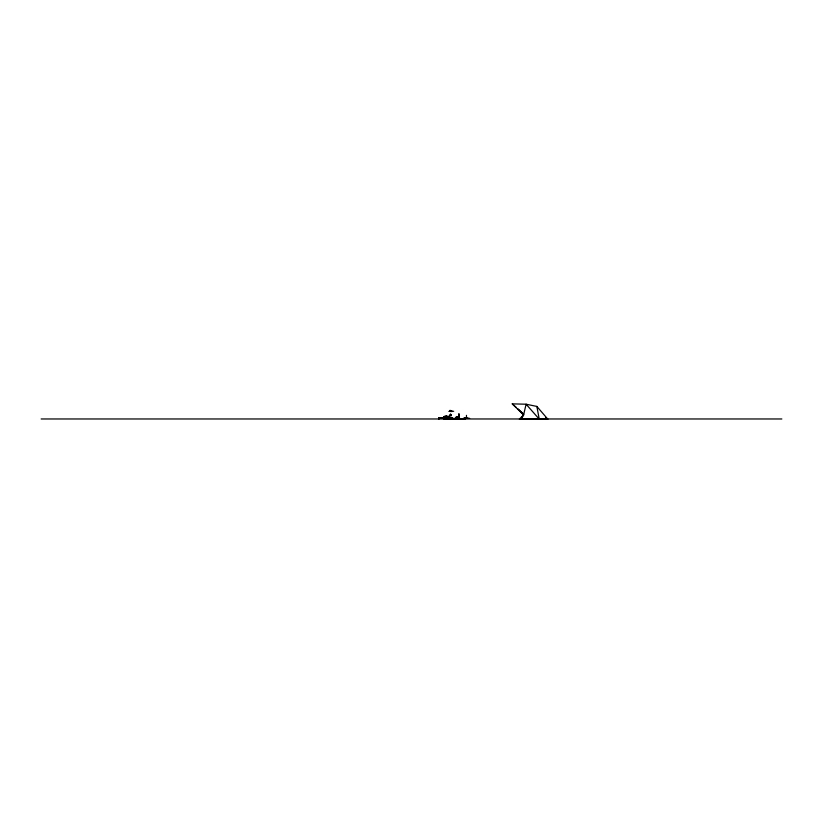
<?xml version="1.0" encoding="UTF-8"?>
<svg xmlns="http://www.w3.org/2000/svg" width="823" height="823" viewBox="0 0 823 823"><rect width="100%" height="100%" fill="white"/><g stroke="black" fill="none" stroke-linecap="round" stroke-linejoin="round"><path stroke-width="1.23" d="M446.405 416.428L446.426 415.728L446.21 416.829M446.683 416.428L446.148 416.078M458.843 417.508L458.936 413.743M464.81 417.94L465.16 418.969L464.738 418.074M453.72 418.814L453.298 418.382L453.812 418.969M458.72 417.508L458.936 414.339L459.275 417.508M452.701 418.969L453.802 418.814M452.907 418.66L453.36 418.969M455.407 418.969L455.911 418.382L456.518 418.969M456.765 418.969C457.67 418.537 458.205 417.683 457.742 418.969M459.285 418.969C457.897 417.786 458.72 419.205 458.144 418.331L454.615 418.331L454.615 418.969M458.617 417.508L458.936 414.339L459.049 417.508M450.86 410.718L451.457 410.626L450.325 410.965L450.13 410.266L450.572 411.438M450.325 410.965L451.426 410.965M450.644 418.279L450.5 418.969L450.644 418.279L452.815 418.856L450.5 418.856M456.168 417.323C457.074 415.337 456.271 420.008 456.168 417.323L456.59 417.323M452.064 417.878C450.891 419.154 453.514 417.158 451.878 418.598M536.853 406.428L539.24 419.123L526.103 404.216L512.256 403.867L523.603 414.926L526.103 404.216L536.853 406.428L547.768 419.113L519.364 419.133L523.603 414.926L521.298 419.133L523.14 414.926M453.154 418.403L452.701 418.814L453.483 418.465M454.09 418.681L455.14 418.969M457.218 418.403L456.775 418.814L457.876 418.814M456.786 418.814L457.444 418.794M458.195 418.814L459.203 418.814L458.699 418.382M455.407 418.814L456.467 418.681M458.514 418.794L459.357 418.578M452.177 411.541L449.142 411.366L451.94 410.965M446.622 416.829L446.457 416.417M457.825 416.633L458.514 418.074L456.981 418.074L457.681 416.633M456.981 418.074L457.65 416.942L457.629 418.074L457.732 416.942L456.981 418.074L457.65 416.942L458.504 418.074M444.77 418.969L447.887 418.969M456.384 416.633C457.722 418.187 454.965 419.205 455.397 418.331M463.39 418.969L463.833 418.629A1.667 1.667 0 0 1 464.882 418.207M445.86 416.428L446.971 416.994L446.961 416.428M464.645 417.642L465.005 418.207A1.667 1.667 0 0 0 463.946 418.537L463.472 418.845L465.283 418.845M451.354 410.626L450.85 410.965M443.772 418.969L443.71 416.829L444.42 416.376L448.669 416.376L449.379 416.829L449.379 418.969M457.979 418.568L458.637 418.557M449.142 411.366L453.699 411.284M458.658 414.555L459.193 414.555M458.524 415.09L459.337 415.09M458.668 416.14L459.213 416.14M446.128 416.315L446.683 416.315M443.71 416.829L449.379 416.829M458.411 417.508L459.481 417.508M443.772 417.745L438.957 417.745L438.957 418.969M456.004 417.745L456.755 417.745M458.37 417.755L459.532 417.755M464.964 418.043L467.948 418.043M438.782 418.218L443.772 418.218M458.493 418.207L459.399 418.207M464.367 418.207L465.324 418.969M438.957 418.269L443.772 418.269M458.596 418.413L459.327 418.351M463.256 418.341L469.655 418.341M443.782 418.547L449.214 418.547L449.214 416.952M465.17 418.537L453.957 418.969M451.076 418.598L453.36 418.814M454.615 418.619L465.242 418.732M41.15 418.969L781.85 418.969M449.862 415.018L451.158 415.039M449.944 417.6L450.994 417.611M450.243 414.864L450.87 414.864M449.821 415.409L451.158 415.42M450.027 415.924L450.994 415.934M449.708 418.979L451.271 418.989M452.105 417.837C453.298 419.349 450.603 416.942 451.776 418.598M464.717 418.146L463.771 418.969M545.721 417.765L547.768 419.113M523.654 414.072L517.976 409.021L523.603 414.926M512.256 403.867L516.072 407.303M458.936 414.339L459.172 417.508M452.537 418.279L452.815 418.969M466.456 415.327L466.456 418.043M464.8 418.321L464.861 417.642L464.738 418.321M457.598 418.969L457.495 418.331M457.259 418.331L457.259 418.969M456.786 418.619L456.631 418.094M456.127 418.094L455.973 418.619M455.263 418.331L455.17 418.969M452.352 418.279L451.045 418.279M450.695 414.308L450.695 414.864M450.469 414.062L450.469 414.864M450.274 418.403L450.274 418.969M447.959 416.376L449.08 416.675L447.959 418.969M447.661 416.459L447.661 417.642L445.449 417.642L445.449 416.459M445.13 416.376L443.988 416.675L443.988 417.796L445.13 417.796L445.13 418.969M438.782 417.683L438.782 418.969M457.701 416.942L457.125 418.074L457.681 416.942M458.462 418.074L457.825 416.942L457.835 418.074L457.753 416.942L458.452 418.074M458.36 418.074L457.773 416.942L458.349 418.074M458.226 418.074L457.794 416.942L458.205 418.074"/></g></svg>
